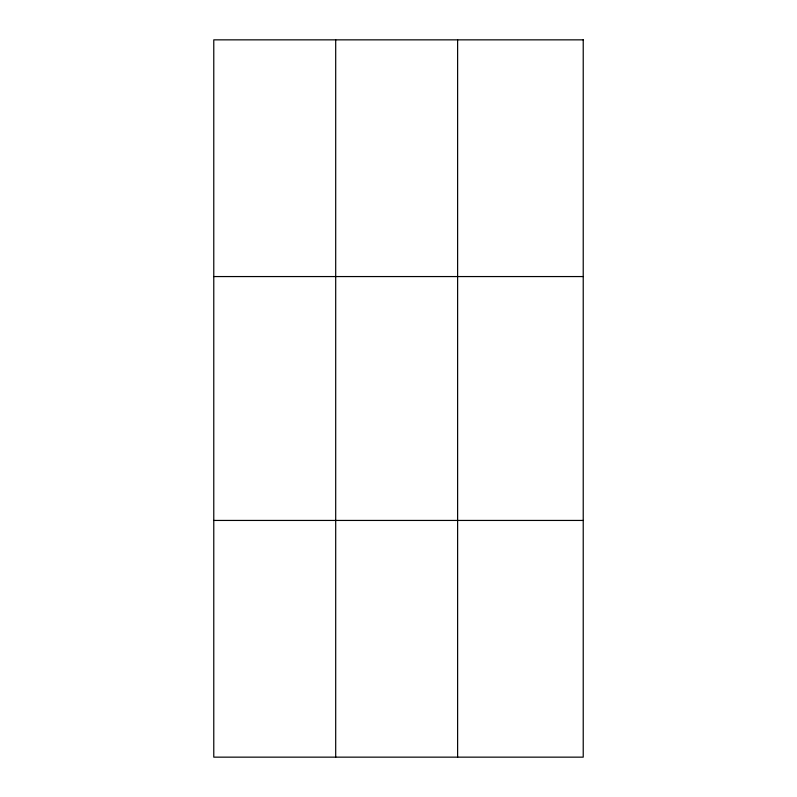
<?xml version="1.0" encoding="UTF-8"?>
<svg xmlns="http://www.w3.org/2000/svg" width="797" height="797" viewBox="0 0 797 797"><rect width="100%" height="100%" fill="white"/><g stroke="black" fill="none" stroke-linecap="round" stroke-linejoin="round"><path stroke-width="1.2" d="M335.696 39.85L335.696 757.15M457.617 39.85L457.617 757.15M213.775 276.559L583.225 276.559M213.775 520.441L583.225 520.441M583.225 39.85L583.225 757.15L213.775 757.15L213.775 39.85L583.225 39.85"/></g></svg>
